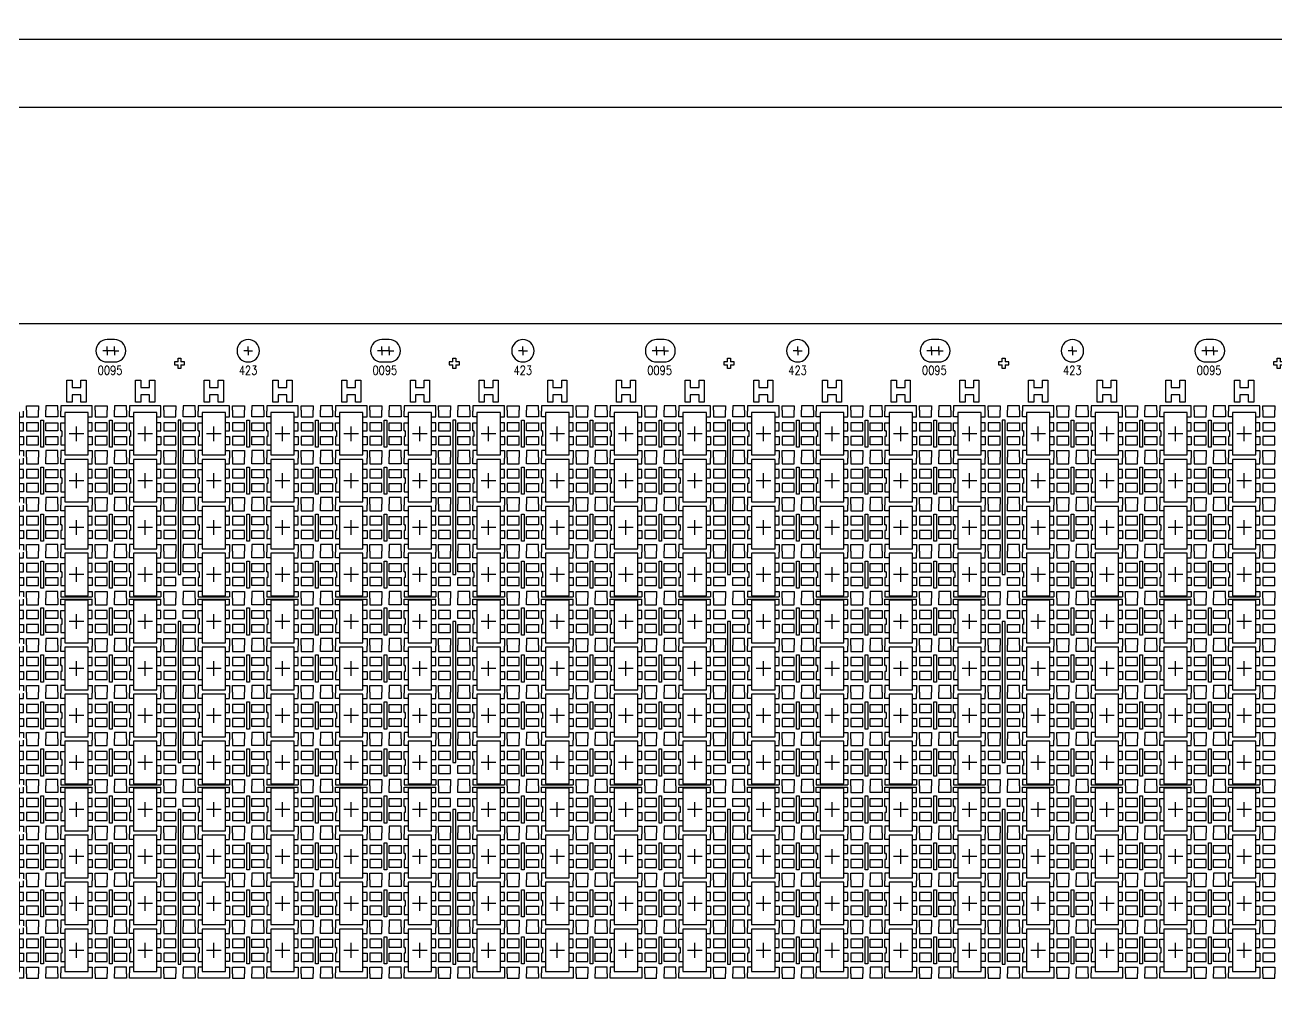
# Model space of a CAD drawing. Extents: x -578 to -250, y -99 to 32.
# Drawn here: x -385.3 to -300.1, y -33.1 to 32.2 of the extents above; entities that cross this region are included whole.
import ezdxf

# ---------------------------------------------------------------- set-up
doc = ezdxf.new("R2010")
doc.units = 0
doc.header["$LTSCALE"] = 5.080001
doc.header["$MEASUREMENT"] = 0
doc.linetypes.add('CENTER2', pattern=[1.125, 0.75, -0.125, 0.125, -0.125])
doc.linetypes.add('HIDDEN', pattern=[0.375, 0.25, -0.125])
doc.layers.get('0').update_dxf_attribs({"color": 20, "linetype": 'CONTINUOUS'})
doc.layers.get('Defpoints').update_dxf_attribs({"linetype": 'CONTINUOUS'})
for name, color, linetype in [('SH-01_CENTER', 2, 'CENTER2'), ('SH-01_DIM', 4, 'CONTINUOUS'), ('SH-01_OBJECT', 7, 'CONTINUOUS'), ('SH-01_PKG', 5, 'HIDDEN')]:
    doc.layers.add(name, color=color, linetype=linetype)
doc.styles.get("Standard").update_dxf_attribs({"font": 'simplex.shx', "width": 0.82})
doc.dimstyles.new('STANDARD$0', dxfattribs={"dimtxt": 2, "dimasz": 0.5, "dimexe": 0.18, "dimexo": 0.0625, "dimgap": 0.5, "dimtad": 0, "dimtih": 1, "dimtoh": 1, "dimlfac": 16, "dimzin": 0, "dimdsep": 46, "dimtxsty": 'STANDARD', "dimcen": 0.1, "dimadec": 0, "dimazin": 0, "dimtfac": 1, "dimtofl": 0, "dimtmove": 0, "dimatfit": 3, "dimfxl": 1, "dimtolj": 1, "dimtzin": 0, "dimarcsym": 0})

# ---------------------------------------------------------------- blocks, each defined once
blk = doc.blocks.new('*D0')
at = {"layer": 'SH-01_DIM', "color": 0, "linetype": 'ByBlock', "lineweight": -2, "transparency": 16777216}
for p, q in [((26.327, 178.348), (26.327, 198.908)), ((325.847, 178.348), (325.847, 198.908)), ((27.327, 198.208), (168.348, 198.208)), ((324.847, 198.208), (183.171, 198.208))]:
    blk.add_line(p, q, dxfattribs=at)
at = {"layer": 'SH-01_DIM', "color": 0, "transparency": 16777216}
for points in [[(27.327, 198.375), (27.327, 198.042), (26.327, 198.208)], [(324.847, 198.375), (324.847, 198.042), (325.847, 198.208)]]:
    blk.add_solid(points, dxfattribs=at)
at = {"layer": 'SH-01_DIM', "color": 0, "transparency": 16777216, "insert": (175.759, 198.208), "char_height": 1.5, "attachment_point": 5}
blk.add_mtext('\\A1;299.520±0.100', dxfattribs=at)
blk = doc.blocks.new('*D1')
at = {"layer": 'Defpoints', "color": 0, "transparency": 16777216}
for p in [(323.507, 193.564), (28.667, 171.848), (323.507, 171.848)]:
    blk.add_point(p, dxfattribs=at)
at = {"layer": 'SH-01_DIM', "color": 0, "linetype": 'ByBlock', "lineweight": -2, "transparency": 16777216}
for p, q in [((28.667, 172.348), (28.667, 194.264)), ((29.667, 193.564), (168.73, 193.564)), ((322.507, 193.564), (182.887, 193.564)), ((323.507, 172.348), (323.507, 194.264))]:
    blk.add_line(p, q, dxfattribs=at)
at = {"layer": 'SH-01_DIM', "color": 0, "transparency": 16777216}
for points in [[(29.667, 193.731), (29.667, 193.397), (28.667, 193.564)], [(322.507, 193.731), (322.507, 193.397), (323.507, 193.564)]]:
    blk.add_solid(points, dxfattribs=at)
at = {"layer": 'SH-01_DIM', "color": 0, "transparency": 16777216, "insert": (175.809, 193.564), "char_height": 1.5, "attachment_point": 5}
blk.add_mtext('\\A1;294.840±0.050', dxfattribs=at)
blk = doc.blocks.new('*U10')
at = {"layer": 'SH-01_OBJECT', "linetype": 'Continuous'}
for points in [[(-0.1, 44.7), (-0.35, 44.7), (-0.35, 44.9), (-0.1, 44.9)], [(0.1, 44.9), (0.1, 45.15), (-0.1, 45.15), (-0.1, 44.9)], [(-0.1, 44.7), (-0.1, 44.45), (0.1, 44.45), (0.1, 44.7)], [(0.1, 44.9), (0.35, 44.9), (0.35, 44.7), (0.1, 44.7)], [(-0.1, 0.1), (-0.35, 0.1), (-0.35, -0.1), (-0.1, -0.1)], [(-0.1, 0.1), (-0.1, 0.35), (0.1, 0.35), (0.1, 0.1)], [(0.1, -0.1), (0.35, -0.1), (0.35, 0.1), (0.1, 0.1)], [(0.1, -0.1), (0.1, -0.35), (-0.1, -0.35), (-0.1, -0.1)], [(-0.1, -44.7), (-0.35, -44.7), (-0.35, -44.9), (-0.1, -44.9)], [(-0.1, -44.7), (-0.1, -44.45), (0.1, -44.45), (0.1, -44.7)], [(0.1, -44.9), (0.1, -45.15), (-0.1, -45.15), (-0.1, -44.9)], [(0.1, -44.9), (0.35, -44.9), (0.35, -44.7), (0.1, -44.7)]]:
    blk.add_lwpolyline(points, dxfattribs=at)
blk = doc.blocks.new('*U11')
at = {"layer": 'SH-01_OBJECT', "color": 0, "linetype": 'ByBlock', "lineweight": -2, "transparency": 16777216}
for p in [(18.72, 0), (37.44, 0), (56.16, 0), (74.88, 0), (93.6, 0)]:
    blk.add_blockref('*U10', p, dxfattribs=at)
blk = doc.blocks.new('*U23')
at = {"layer": 'SH-01_OBJECT'}
for points in [[(-1.275, 42.225), (-1.275, 42.525), (-2.09, 42.525), (-2.09, 42.225)], [(-1.075, 42.15), (-1.075, 42.525), (1.075, 42.525), (1.075, 42.15)], [(1.275, 42.225), (1.275, 42.525), (2.09, 42.525), (2.09, 42.225)]]:
    blk.add_lwpolyline(points, dxfattribs=at)
blk = doc.blocks.new('*U24')
at = {"color": 0, "linetype": 'ByBlock', "lineweight": -2, "transparency": 16777216}
for p in [(37.44, 0), (42.12, 0), (46.8, 0), (51.48, 0), (56.16, 0), (60.84, 0), (65.52, 0), (70.2, 0), (74.88, 0), (79.56, 0), (84.24, 0), (88.92, 0), (93.6, 0), (98.28, 0), (102.96, 0), (107.64, 0), (112.32, 0), (117, 0), (121.68, 0)]:
    blk.add_blockref('*U23', p, dxfattribs=at)
blk = doc.blocks.new('*U27')
at = {"layer": 'SH-01_CENTER'}
for p, q in [((-0.254, 0), (-0.254, 0.3)), ((0.254, 0), (0.254, 0.3)), ((-0.254, 0), (-0.554, 0)), ((-0.254, 0), (-0.254, -0.3)), ((0.046, 0), (-0.254, 0)), ((0.254, 0), (-0.046, 0)), ((0.254, 0), (0.254, -0.3)), ((0.254, 0), (0.554, 0))]:
    blk.add_line(p, q, dxfattribs=at)
at = {"layer": 'SH-01_OBJECT', "linetype": 'Continuous'}
blk.add_lwpolyline([(-0.254, -0.762), (0.254, -0.762, 1), (0.254, 0.762), (-0.254, 0.762, 1)], format="xyb", close=True, dxfattribs=at)
blk = doc.blocks.new('*U28')
at = {"layer": 'SH-01_OBJECT', "color": 0, "linetype": 'ByBlock', "lineweight": -2, "transparency": 16777216}
for p in [(168.48, 0), (187.2, 0), (205.92, 0), (224.64, 0), (243.36, 0)]:
    blk.add_blockref('*U27', p, dxfattribs=at)
blk = doc.blocks.new('*U29')
at = {"layer": 'SH-01_CENTER'}
for q in [(-1.1075, 45.65), (-0.8075, 45.95), (-0.8075, 45.35), (-0.5075, 45.65)]:
    blk.add_line((-0.8075, 45.65), q, dxfattribs=at)
at = {"layer": 'SH-01_OBJECT', "linetype": 'Continuous'}
blk.add_circle((-0.8075, 45.65), 0.762, dxfattribs=at)
blk = doc.blocks.new('*U30')
at = {"color": 0, "linetype": 'ByBlock', "lineweight": -2, "transparency": 16777216}
for p in [(187.2, 0), (205.92, 0), (224.64, 0), (243.36, 0)]:
    blk.add_blockref('*U29', p, dxfattribs=at)
blk = doc.blocks.new('*U41')
at = {"layer": 'SH-01_OBJECT', "linetype": 'Continuous', "width": 0.82}
blk.add_text('0095', height=0.6, dxfattribs=at).set_placement((-0.902, -0.3))
blk = doc.blocks.new('*U42')
at = {"color": 0, "linetype": 'ByBlock', "lineweight": -2, "transparency": 16777216}
for p in [(168.48, 0), (187.2, 0), (205.92, 0), (224.64, 0), (243.36, 0)]:
    blk.add_blockref('*U41', p, dxfattribs=at)
blk = doc.blocks.new('*U43')
at = {"layer": 'SH-01_CENTER', "linetype": 'Continuous'}
for p, q in [((0, -0.5), (0, 0.5)), ((-0.5, 0), (0.5, 0))]:
    blk.add_line(p, q, dxfattribs=at)
at = {"layer": 'SH-01_OBJECT', "linetype": 'Continuous'}
for p, q in [((1.075, 0.2), (1, 0.2)), ((1, 0.2), (1, -0.2))]:
    blk.add_line(p, q, dxfattribs=at)
at = {"layer": 'SH-01_OBJECT'}
for points in [[(-1.275, 1.6), (-1.275, 1.15), (-2.09, 1.15), (-2.09, 1.6)], [(-0.8, 1.15), (-1.075, 1.15), (-1.075, 1.525)], [(0.8, 1.15), (1.075, 1.15), (1.075, 1.525)], [(1.275, 1.6), (1.275, 1.15), (2.09, 1.15), (2.09, 1.6)], [(-0.8, 0.2), (-1.075, 0.2), (-1.075, 0.75), (-0.8, 0.75)], [(1, 0.2), (1.075, 0.2), (1.075, 0.75), (0.8, 0.75)], [(-0.8, -0.2), (-1.075, -0.2), (-1.075, -0.75), (-0.8, -0.75)], [(1, -0.2), (1.075, -0.2), (1.075, -0.75), (0.8, -0.75)], [(-1.275, -1.6), (-1.275, -1.15), (-2.09, -1.15), (-2.09, -1.6)], [(-0.8, -1.15), (-1.075, -1.15), (-1.075, -1.525)], [(0.8, -1.15), (1.075, -1.15), (1.075, -1.525)], [(1.275, -1.6), (1.275, -1.15), (2.09, -1.15), (2.09, -1.6)]]:
    blk.add_lwpolyline(points, dxfattribs=at)
at = {"layer": 'SH-01_OBJECT', "linetype": 'Continuous'}
for points in [[(-1.275, 0.2), (-2.09, 0.2), (-2.09, 0.75), (-1.275, 0.75)], [(1.275, 0.2), (2.09, 0.2), (2.09, 0.75), (1.275, 0.75)], [(-1.275, -0.75), (-2.09, -0.75), (-2.09, -0.2), (-1.275, -0.2)], [(1.275, -0.75), (2.09, -0.75), (2.09, -0.2), (1.275, -0.2)]]:
    blk.add_lwpolyline(points, close=True, dxfattribs=at)
at = {"layer": 'SH-01_PKG'}
blk.add_lwpolyline([(0.8, 1.45), (0.8, -1.45), (-0.8, -1.45), (-0.8, 1.45), (0.8, 1.45)], dxfattribs=at)
at = {"layer": 'SH-01_PKG', "linetype": 'ByBlock'}
blk.add_lwpolyline([(0.8, 1.45), (0.8, -1.45), (-0.8, -1.45), (-0.8, 1.45), (0.8, 1.45)], dxfattribs=at)
blk = doc.blocks.new('*U44')
at = {"layer": 'SH-01_OBJECT', "color": 0, "linetype": 'ByBlock', "lineweight": -2, "transparency": 16777216}
for p in [(37.44, 35.2), (42.12, 35.2), (46.8, 35.2), (51.48, 35.2), (56.16, 35.2), (60.84, 35.2), (65.52, 35.2), (70.2, 35.2), (74.88, 35.2), (79.56, 35.2), (84.24, 35.2), (88.92, 35.2), (93.6, 35.2), (98.28, 35.2), (102.96, 35.2), (107.64, 35.2), (112.32, 35.2), (117, 35.2), (121.68, 35.2), (37.44, 32), (42.12, 32), (46.8, 32), (51.48, 32), (56.16, 32), (60.84, 32), (65.52, 32), (70.2, 32), (74.88, 32), (79.56, 32), (84.24, 32), (88.92, 32), (93.6, 32), (98.28, 32), (102.96, 32), (107.64, 32), (112.32, 32), (117, 32), (121.68, 32), (37.44, 28.8), (42.12, 28.8), (46.8, 28.8), (51.48, 28.8), (56.16, 28.8), (60.84, 28.8), (65.52, 28.8), (70.2, 28.8), (74.88, 28.8), (79.56, 28.8), (84.24, 28.8), (88.92, 28.8), (93.6, 28.8), (98.28, 28.8), (102.96, 28.8), (107.64, 28.8), (112.32, 28.8), (117, 28.8), (121.68, 28.8), (37.44, 25.6), (42.12, 25.6), (46.8, 25.6), (51.48, 25.6), (56.16, 25.6), (60.84, 25.6), (65.52, 25.6), (70.2, 25.6), (74.88, 25.6), (79.56, 25.6), (84.24, 25.6), (88.92, 25.6), (93.6, 25.6), (98.28, 25.6), (102.96, 25.6), (107.64, 25.6), (112.32, 25.6), (117, 25.6), (121.68, 25.6), (37.44, 22.4), (42.12, 22.4), (46.8, 22.4), (51.48, 22.4), (56.16, 22.4), (60.84, 22.4), (65.52, 22.4), (70.2, 22.4), (74.88, 22.4), (79.56, 22.4), (84.24, 22.4), (88.92, 22.4), (93.6, 22.4), (98.28, 22.4), (102.96, 22.4), (107.64, 22.4), (112.32, 22.4), (117, 22.4), (121.68, 22.4), (37.44, 19.2), (42.12, 19.2), (46.8, 19.2), (51.48, 19.2), (56.16, 19.2), (60.84, 19.2), (65.52, 19.2), (70.2, 19.2), (74.88, 19.2), (79.56, 19.2), (84.24, 19.2), (88.92, 19.2), (93.6, 19.2), (98.28, 19.2), (102.96, 19.2), (107.64, 19.2), (112.32, 19.2), (117, 19.2), (121.68, 19.2), (37.44, 16), (42.12, 16), (46.8, 16), (51.48, 16), (56.16, 16), (60.84, 16), (65.52, 16), (70.2, 16), (74.88, 16), (79.56, 16), (84.24, 16), (88.92, 16), (93.6, 16), (98.28, 16), (102.96, 16), (107.64, 16), (112.32, 16), (117, 16), (121.68, 16), (37.44, 12.8), (42.12, 12.8), (46.8, 12.8), (51.48, 12.8), (56.16, 12.8), (60.84, 12.8), (65.52, 12.8), (70.2, 12.8), (74.88, 12.8), (79.56, 12.8), (84.24, 12.8), (88.92, 12.8), (93.6, 12.8), (98.28, 12.8), (102.96, 12.8), (107.64, 12.8), (112.32, 12.8), (117, 12.8), (121.68, 12.8), (37.44, 9.6), (42.12, 9.6), (46.8, 9.6), (51.48, 9.6), (56.16, 9.6), (60.84, 9.6), (65.52, 9.6), (70.2, 9.6), (74.88, 9.6), (79.56, 9.6), (84.24, 9.6), (88.92, 9.6), (93.6, 9.6), (98.28, 9.6), (102.96, 9.6), (107.64, 9.6), (112.32, 9.6), (117, 9.6), (121.68, 9.6), (37.44, 6.4), (42.12, 6.4), (46.8, 6.4), (51.48, 6.4), (56.16, 6.4), (60.84, 6.4), (65.52, 6.4), (70.2, 6.4), (74.88, 6.4), (79.56, 6.4), (84.24, 6.4), (88.92, 6.4), (93.6, 6.4), (98.28, 6.4), (102.96, 6.4), (107.64, 6.4), (112.32, 6.4), (117, 6.4), (121.68, 6.4), (37.44, 3.2), (42.12, 3.2), (46.8, 3.2), (51.48, 3.2), (56.16, 3.2), (60.84, 3.2), (65.52, 3.2), (70.2, 3.2), (74.88, 3.2), (79.56, 3.2), (84.24, 3.2), (88.92, 3.2), (93.6, 3.2), (98.28, 3.2), (102.96, 3.2), (107.64, 3.2), (112.32, 3.2), (117, 3.2), (121.68, 3.2), (37.44, 0), (42.12, 0), (46.8, 0), (51.48, 0), (56.16, 0), (60.84, 0), (65.52, 0), (70.2, 0), (74.88, 0), (79.56, 0), (84.24, 0), (88.92, 0), (93.6, 0), (98.28, 0), (102.96, 0), (107.64, 0), (112.32, 0), (117, 0), (121.68, 0)]:
    blk.add_blockref('*U43', p, dxfattribs=at)
blk = doc.blocks.new('*U45')
at = {"layer": 'SH-01_OBJECT', "linetype": 'Continuous'}
for p, q in [((-1.075, 0.075), (1.075, 0.075)), ((-1.075, -0.075), (1.075, -0.075))]:
    blk.add_line(p, q, dxfattribs=at)
blk = doc.blocks.new('*U46')
at = {"layer": 'SH-01_OBJECT', "color": 0, "linetype": 'ByBlock', "lineweight": -2, "transparency": 16777216}
for p in [(177.84, 0), (182.52, 0), (187.2, 0), (191.88, 0), (196.56, 0), (201.24, 0), (205.92, 0), (210.6, 0), (215.28, 0), (219.96, 0), (224.64, 0), (229.32, 0), (234, 0), (238.68, 0), (243.36, 0), (248.04, 0), (252.72, 0), (257.4, 0)]:
    blk.add_blockref('*U45', p, dxfattribs=at)
blk = doc.blocks.new('*U49')
at = {"layer": 'SH-01_OBJECT', "linetype": 'Continuous'}
for p, q in [((-1.075, 0.075), (1.075, 0.075)), ((-1.075, -0.075), (1.075, -0.075))]:
    blk.add_line(p, q, dxfattribs=at)
blk = doc.blocks.new('*U50')
at = {"layer": 'SH-01_OBJECT', "color": 0, "linetype": 'ByBlock', "lineweight": -2, "transparency": 16777216}
for p in [(177.84, 0), (182.52, 0), (187.2, 0), (191.88, 0), (196.56, 0), (201.24, 0), (205.92, 0), (210.6, 0), (215.28, 0), (219.96, 0), (224.64, 0), (229.32, 0), (234, 0), (238.68, 0), (243.36, 0), (248.04, 0), (252.72, 0), (257.4, 0)]:
    blk.add_blockref('*U49', p, dxfattribs=at)
blk = doc.blocks.new('*U47')
at = {"layer": 'SH-01_OBJECT', "linetype": 'Continuous'}
for p, q in [((-1.075, 16.075), (-1.075, 15.925)), ((1.075, 16.075), (1.075, 15.925)), ((-1.075, 12.875), (-1.075, 12.725)), ((1.075, 12.875), (1.075, 12.725)), ((-1.075, 9.675), (-1.075, 9.525)), ((1.075, 9.675), (1.075, 9.525)), ((-1.075, 3.275), (-1.075, 3.125)), ((1.075, 3.275), (1.075, 3.125)), ((-1.075, 0.075), (-1.075, -0.075)), ((1.075, 0.075), (1.075, -0.075)), ((-1.075, -3.125), (-1.075, -3.275)), ((1.075, -3.125), (1.075, -3.275)), ((-1.075, -9.525), (-1.075, -9.675)), ((1.075, -9.525), (1.075, -9.675)), ((-1.075, -12.725), (-1.075, -12.875)), ((1.075, -12.725), (1.075, -12.875)), ((-1.075, -15.925), (-1.075, -16.075)), ((1.075, -15.925), (1.075, -16.075))]:
    blk.add_line(p, q, dxfattribs=at)
blk = doc.blocks.new('*U48')
at = {"layer": 'SH-01_OBJECT', "color": 0, "linetype": 'ByBlock', "lineweight": -2, "transparency": 16777216}
for p in [(177.84, 0), (182.52, 0), (187.2, 0), (191.88, 0), (196.56, 0), (201.24, 0), (205.92, 0), (210.6, 0), (215.28, 0), (219.96, 0), (224.64, 0), (229.32, 0), (234, 0), (238.68, 0), (243.36, 0), (248.04, 0), (252.72, 0), (257.4, 0)]:
    blk.add_blockref('*U47', p, dxfattribs=at)
blk = doc.blocks.new('*U51')
at = {"layer": 'SH-01_OBJECT', "linetype": 'Continuous'}
for points in [[(-4.77, 18.525), (-4.59, 18.525), (-4.59, 16.675), (-4.77, 16.675)], [(-0.09, 18.525), (0.09, 18.525), (0.09, 16.675), (-0.09, 16.675)], [(4.59, 18.525), (4.77, 18.525), (4.77, 16.675), (4.59, 16.675)], [(-4.77, 15.325), (-4.59, 15.325), (-4.59, 13.475), (-4.77, 13.475)], [(-0.09, 15.325), (0.09, 15.325), (0.09, 13.475), (-0.09, 13.475)], [(4.59, 15.325), (4.77, 15.325), (4.77, 13.475), (4.59, 13.475)], [(-4.77, 12.125), (-4.59, 12.125), (-4.59, 10.275), (-4.77, 10.275)], [(-0.09, 12.125), (0.09, 12.125), (0.09, 10.275), (-0.09, 10.275)], [(4.59, 12.125), (4.77, 12.125), (4.77, 10.275), (4.59, 10.275)], [(-4.77, 8.925), (-4.59, 8.925), (-4.59, 7.075), (-4.77, 7.075)], [(-0.09, 8.925), (0.09, 8.925), (0.09, 7.075), (-0.09, 7.075)], [(4.59, 8.925), (4.77, 8.925), (4.77, 7.075), (4.59, 7.075)], [(-4.77, 5.725), (-4.59, 5.725), (-4.59, 3.875), (-4.77, 3.875)], [(-0.09, 5.725), (0.09, 5.725), (0.09, 3.875), (-0.09, 3.875)], [(4.59, 5.725), (4.77, 5.725), (4.77, 3.875), (4.59, 3.875)], [(-4.77, 2.525), (-4.59, 2.525), (-4.59, 0.675), (-4.77, 0.675)], [(-0.09, 2.525), (0.09, 2.525), (0.09, 0.675), (-0.09, 0.675)], [(4.59, 2.525), (4.77, 2.525), (4.77, 0.675), (4.59, 0.675)], [(-4.77, -0.675), (-4.59, -0.675), (-4.59, -2.525), (-4.77, -2.525)], [(-0.09, -0.675), (0.09, -0.675), (0.09, -2.525), (-0.09, -2.525)], [(4.59, -0.675), (4.77, -0.675), (4.77, -2.525), (4.59, -2.525)], [(-4.77, -3.875), (-4.59, -3.875), (-4.59, -5.725), (-4.77, -5.725)], [(-0.09, -3.875), (0.09, -3.875), (0.09, -5.725), (-0.09, -5.725)], [(4.59, -3.875), (4.77, -3.875), (4.77, -5.725), (4.59, -5.725)], [(-4.77, -7.075), (-4.59, -7.075), (-4.59, -8.925), (-4.77, -8.925)], [(-0.09, -7.075), (0.09, -7.075), (0.09, -8.925), (-0.09, -8.925)], [(4.59, -7.075), (4.77, -7.075), (4.77, -8.925), (4.59, -8.925)], [(-4.77, -10.275), (-4.59, -10.275), (-4.59, -12.125), (-4.77, -12.125)], [(-0.09, -10.275), (0.09, -10.275), (0.09, -12.125), (-0.09, -12.125)], [(4.59, -10.275), (4.77, -10.275), (4.77, -12.125), (4.59, -12.125)], [(-4.77, -13.475), (-4.59, -13.475), (-4.59, -15.325), (-4.77, -15.325)], [(-0.09, -13.475), (0.09, -13.475), (0.09, -15.325), (-0.09, -15.325)], [(4.59, -13.475), (4.77, -13.475), (4.77, -15.325), (4.59, -15.325)], [(-4.77, -16.675), (-4.59, -16.675), (-4.59, -18.525), (-4.77, -18.525)], [(-0.09, -16.675), (0.09, -16.675), (0.09, -18.525), (-0.09, -18.525)], [(4.59, -16.675), (4.77, -16.675), (4.77, -18.525), (4.59, -18.525)]]:
    blk.add_lwpolyline(points, close=True, dxfattribs=at)
blk = doc.blocks.new('*U52')
at = {"layer": 'SH-01_OBJECT', "color": 0, "linetype": 'ByBlock', "lineweight": -2, "transparency": 16777216}
for p in [(168.48, 0), (187.2, 0), (205.92, 0), (224.64, 0), (243.36, 0)]:
    blk.add_blockref('*U51', p, dxfattribs=at)
blk = doc.blocks.new('*U53')
at = {"layer": 'SH-01_OBJECT', "linetype": 'Continuous', "width": 0.82}
blk.add_text('423', height=0.6, dxfattribs=at).set_placement((-0.633, -0.3))
blk = doc.blocks.new('*U54')
at = {"color": 0, "linetype": 'ByBlock', "lineweight": -2, "transparency": 16777216}
for p in [(187.2, 0), (205.92, 0), (224.64, 0), (243.36, 0)]:
    blk.add_blockref('*U53', p, dxfattribs=at)
blk = doc.blocks.new('*U55')
at = {"layer": 'SH-01_OBJECT'}
for points in [[(-0.1, 40.925), (-0.1, 30.4), (0.1, 30.4), (0.1, 40.925)], [(0.1, 40.925), (-0.1, 40.925)], [(-0.1, -40.925), (-0.1, -30.4), (0.1, -30.4), (0.1, -40.925)], [(0.1, -40.925), (-0.1, -40.925)]]:
    blk.add_lwpolyline(points, dxfattribs=at)
for points in [[(0.1, 27.2), (-0.1, 27.2), (-0.1, 17.6), (0.1, 17.6)], [(0.1, 14.4), (-0.1, 14.4), (-0.1, 3.85), (0.1, 3.85)], [(0.1, -14.4), (-0.1, -14.4), (-0.1, -3.85), (0.1, -3.85)], [(0.1, -27.2), (-0.1, -27.2), (-0.1, -17.6), (0.1, -17.6)]]:
    blk.add_lwpolyline(points, close=True, dxfattribs=at)
blk = doc.blocks.new('*U56')
at = {"color": 0, "linetype": 'ByBlock', "lineweight": -2, "transparency": 16777216}
for p in [(168.48, 0), (187.2, 0), (205.92, 0), (224.64, 0)]:
    blk.add_blockref('*U55', p, dxfattribs=at)
blk = doc.blocks.new('*U57')
at = {"layer": 'SH-01_OBJECT'}
blk.add_lwpolyline([(-0.65, -0.75), (-0.3, -0.75), (-0.3, -0.25), (0.3, -0.25), (0.3, -0.75), (0.65, -0.75), (0.65, 0.75), (0.3, 0.75), (0.3, 0.25), (-0.3, 0.25), (-0.3, 0.75), (-0.65, 0.75)], close=True, dxfattribs=at)
blk = doc.blocks.new('*U58')
at = {"color": 0, "linetype": 'ByBlock', "lineweight": -2, "transparency": 16777216}
for p in [(177.84, 0), (182.52, 0), (187.2, 0), (191.88, 0), (196.56, 0), (201.24, 0), (205.92, 0), (210.6, 0), (215.28, 0), (219.96, 0), (224.64, 0), (229.32, 0), (234, 0), (238.68, 0), (243.36, 0), (248.04, 0), (252.72, 0), (257.4, 0)]:
    blk.add_blockref('*U57', p, dxfattribs=at)

msp = doc.modelspace()

# ---------------------------------------------------------------- linework, layer by layer
at = {"layer": 'SH-01_OBJECT'}
for points in [[(-561.9713, 9.5168), (-561.9713, 10.8668), (-560.9713, 11.8668), (-263.4513, 11.8668), (-262.4513, 10.8668), (-262.4513, 9.5168)], [(-385.1963, 5.9668), (-385.1963, 6.2668), (-384.3813, 6.2668), (-384.3813, 5.9668)], [(-383.0663, 5.9668), (-383.0663, 6.2668), (-383.8813, 6.2668), (-383.8813, 5.9668)], [(-380.7163, 5.8918), (-380.7163, 6.2668), (-382.8663, 6.2668), (-382.8663, 5.8918)], [(-380.5163, 5.9668), (-380.5163, 6.2668), (-379.7013, 6.2668), (-379.7013, 5.9668)], [(-378.3863, 5.9668), (-378.3863, 6.2668), (-379.2013, 6.2668), (-379.2013, 5.9668)], [(-376.0363, 5.8918), (-376.0363, 6.2668), (-378.1863, 6.2668), (-378.1863, 5.8918)], [(-375.8363, 5.9668), (-375.8363, 6.2668), (-375.0213, 6.2668), (-375.0213, 5.9668)], [(-373.7063, 5.9668), (-373.7063, 6.2668), (-374.5213, 6.2668), (-374.5213, 5.9668)], [(-371.3563, 5.8918), (-371.3563, 6.2668), (-373.5063, 6.2668), (-373.5063, 5.8918)], [(-371.1563, 5.9668), (-371.1563, 6.2668), (-370.3413, 6.2668), (-370.3413, 5.9668)], [(-369.0263, 5.9668), (-369.0263, 6.2668), (-369.8413, 6.2668), (-369.8413, 5.9668)], [(-366.6763, 5.8918), (-366.6763, 6.2668), (-368.8263, 6.2668), (-368.8263, 5.8918)], [(-366.4763, 5.9668), (-366.4763, 6.2668), (-365.6613, 6.2668), (-365.6613, 5.9668)], [(-364.3463, 5.9668), (-364.3463, 6.2668), (-365.1613, 6.2668), (-365.1613, 5.9668)], [(-361.9963, 5.8918), (-361.9963, 6.2668), (-364.1463, 6.2668), (-364.1463, 5.8918)], [(-361.7963, 5.9668), (-361.7963, 6.2668), (-360.9813, 6.2668), (-360.9813, 5.9668)], [(-359.6663, 5.9668), (-359.6663, 6.2668), (-360.4813, 6.2668), (-360.4813, 5.9668)], [(-357.3163, 5.8918), (-357.3163, 6.2668), (-359.4663, 6.2668), (-359.4663, 5.8918)], [(-357.1163, 5.9668), (-357.1163, 6.2668), (-356.3013, 6.2668), (-356.3013, 5.9668)], [(-354.9863, 5.9668), (-354.9863, 6.2668), (-355.8013, 6.2668), (-355.8013, 5.9668)], [(-352.6363, 5.8918), (-352.6363, 6.2668), (-354.7863, 6.2668), (-354.7863, 5.8918)], [(-352.4363, 5.9668), (-352.4363, 6.2668), (-351.6213, 6.2668), (-351.6213, 5.9668)], [(-350.3063, 5.9668), (-350.3063, 6.2668), (-351.1213, 6.2668), (-351.1213, 5.9668)], [(-347.9563, 5.8918), (-347.9563, 6.2668), (-350.1063, 6.2668), (-350.1063, 5.8918)], [(-347.7563, 5.9668), (-347.7563, 6.2668), (-346.9413, 6.2668), (-346.9413, 5.9668)], [(-345.6263, 5.9668), (-345.6263, 6.2668), (-346.4413, 6.2668), (-346.4413, 5.9668)], [(-343.2763, 5.8918), (-343.2763, 6.2668), (-345.4263, 6.2668), (-345.4263, 5.8918)], [(-343.0763, 5.9668), (-343.0763, 6.2668), (-342.2613, 6.2668), (-342.2613, 5.9668)], [(-340.9463, 5.9668), (-340.9463, 6.2668), (-341.7613, 6.2668), (-341.7613, 5.9668)], [(-338.5963, 5.8918), (-338.5963, 6.2668), (-340.7463, 6.2668), (-340.7463, 5.8918)], [(-338.3963, 5.9668), (-338.3963, 6.2668), (-337.5813, 6.2668), (-337.5813, 5.9668)], [(-336.2663, 5.9668), (-336.2663, 6.2668), (-337.0813, 6.2668), (-337.0813, 5.9668)], [(-333.9163, 5.8918), (-333.9163, 6.2668), (-336.0663, 6.2668), (-336.0663, 5.8918)], [(-333.7163, 5.9668), (-333.7163, 6.2668), (-332.9013, 6.2668), (-332.9013, 5.9668)], [(-331.5863, 5.9668), (-331.5863, 6.2668), (-332.4013, 6.2668), (-332.4013, 5.9668)], [(-329.2363, 5.8918), (-329.2363, 6.2668), (-331.3863, 6.2668), (-331.3863, 5.8918)], [(-329.0363, 5.9668), (-329.0363, 6.2668), (-328.2213, 6.2668), (-328.2213, 5.9668)], [(-326.9063, 5.9668), (-326.9063, 6.2668), (-327.7213, 6.2668), (-327.7213, 5.9668)], [(-324.5563, 5.8918), (-324.5563, 6.2668), (-326.7063, 6.2668), (-326.7063, 5.8918)], [(-324.3563, 5.9668), (-324.3563, 6.2668), (-323.5413, 6.2668), (-323.5413, 5.9668)], [(-322.2263, 5.9668), (-322.2263, 6.2668), (-323.0413, 6.2668), (-323.0413, 5.9668)], [(-319.8763, 5.8918), (-319.8763, 6.2668), (-322.0263, 6.2668), (-322.0263, 5.8918)], [(-319.6763, 5.9668), (-319.6763, 6.2668), (-318.8613, 6.2668), (-318.8613, 5.9668)], [(-317.5463, 5.9668), (-317.5463, 6.2668), (-318.3613, 6.2668), (-318.3613, 5.9668)], [(-315.1963, 5.8918), (-315.1963, 6.2668), (-317.3463, 6.2668), (-317.3463, 5.8918)], [(-314.9963, 5.9668), (-314.9963, 6.2668), (-314.1813, 6.2668), (-314.1813, 5.9668)], [(-312.8663, 5.9668), (-312.8663, 6.2668), (-313.6813, 6.2668), (-313.6813, 5.9668)], [(-310.5163, 5.8918), (-310.5163, 6.2668), (-312.6663, 6.2668), (-312.6663, 5.8918)], [(-310.3163, 5.9668), (-310.3163, 6.2668), (-309.5013, 6.2668), (-309.5013, 5.9668)], [(-308.1863, 5.9668), (-308.1863, 6.2668), (-309.0013, 6.2668), (-309.0013, 5.9668)], [(-305.8363, 5.8918), (-305.8363, 6.2668), (-307.9863, 6.2668), (-307.9863, 5.8918)], [(-305.6363, 5.9668), (-305.6363, 6.2668), (-304.8213, 6.2668), (-304.8213, 5.9668)], [(-303.5063, 5.9668), (-303.5063, 6.2668), (-304.3213, 6.2668), (-304.3213, 5.9668)], [(-301.1563, 5.8918), (-301.1563, 6.2668), (-303.3063, 6.2668), (-303.3063, 5.8918)], [(-300.9563, 5.9668), (-300.9563, 6.2668), (-300.1413, 6.2668), (-300.1413, 5.9668)], [(-385.1963, -32.4332), (-385.1963, -31.9832), (-384.3813, -31.9832), (-384.3813, -32.4332)], [(-383.0663, -32.4332), (-383.0663, -31.9832), (-383.8813, -31.9832), (-383.8813, -32.4332)], [(-380.5163, -32.4332), (-380.5163, -31.9832), (-379.7013, -31.9832), (-379.7013, -32.4332)], [(-378.3863, -32.4332), (-378.3863, -31.9832), (-379.2013, -31.9832), (-379.2013, -32.4332)], [(-375.8363, -32.4332), (-375.8363, -31.9832), (-375.0213, -31.9832), (-375.0213, -32.4332)], [(-373.7063, -32.4332), (-373.7063, -31.9832), (-374.5213, -31.9832), (-374.5213, -32.4332)], [(-371.1563, -32.4332), (-371.1563, -31.9832), (-370.3413, -31.9832), (-370.3413, -32.4332)], [(-369.0263, -32.4332), (-369.0263, -31.9832), (-369.8413, -31.9832), (-369.8413, -32.4332)], [(-366.4763, -32.4332), (-366.4763, -31.9832), (-365.6613, -31.9832), (-365.6613, -32.4332)], [(-364.3463, -32.4332), (-364.3463, -31.9832), (-365.1613, -31.9832), (-365.1613, -32.4332)], [(-361.7963, -32.4332), (-361.7963, -31.9832), (-360.9813, -31.9832), (-360.9813, -32.4332)], [(-359.6663, -32.4332), (-359.6663, -31.9832), (-360.4813, -31.9832), (-360.4813, -32.4332)], [(-357.1163, -32.4332), (-357.1163, -31.9832), (-356.3013, -31.9832), (-356.3013, -32.4332)], [(-354.9863, -32.4332), (-354.9863, -31.9832), (-355.8013, -31.9832), (-355.8013, -32.4332)], [(-352.4363, -32.4332), (-352.4363, -31.9832), (-351.6213, -31.9832), (-351.6213, -32.4332)], [(-350.3063, -32.4332), (-350.3063, -31.9832), (-351.1213, -31.9832), (-351.1213, -32.4332)], [(-347.7563, -32.4332), (-347.7563, -31.9832), (-346.9413, -31.9832), (-346.9413, -32.4332)], [(-345.6263, -32.4332), (-345.6263, -31.9832), (-346.4413, -31.9832), (-346.4413, -32.4332)], [(-343.0763, -32.4332), (-343.0763, -31.9832), (-342.2613, -31.9832), (-342.2613, -32.4332)], [(-340.9463, -32.4332), (-340.9463, -31.9832), (-341.7613, -31.9832), (-341.7613, -32.4332)], [(-338.3963, -32.4332), (-338.3963, -31.9832), (-337.5813, -31.9832), (-337.5813, -32.4332)], [(-336.2663, -32.4332), (-336.2663, -31.9832), (-337.0813, -31.9832), (-337.0813, -32.4332)], [(-333.7163, -32.4332), (-333.7163, -31.9832), (-332.9013, -31.9832), (-332.9013, -32.4332)], [(-331.5863, -32.4332), (-331.5863, -31.9832), (-332.4013, -31.9832), (-332.4013, -32.4332)], [(-329.0363, -32.4332), (-329.0363, -31.9832), (-328.2213, -31.9832), (-328.2213, -32.4332)], [(-326.9063, -32.4332), (-326.9063, -31.9832), (-327.7213, -31.9832), (-327.7213, -32.4332)], [(-324.3563, -32.4332), (-324.3563, -31.9832), (-323.5413, -31.9832), (-323.5413, -32.4332)], [(-322.2263, -32.4332), (-322.2263, -31.9832), (-323.0413, -31.9832), (-323.0413, -32.4332)], [(-319.6763, -32.4332), (-319.6763, -31.9832), (-318.8613, -31.9832), (-318.8613, -32.4332)], [(-317.5463, -32.4332), (-317.5463, -31.9832), (-318.3613, -31.9832), (-318.3613, -32.4332)], [(-314.9963, -32.4332), (-314.9963, -31.9832), (-314.1813, -31.9832), (-314.1813, -32.4332)], [(-312.8663, -32.4332), (-312.8663, -31.9832), (-313.6813, -31.9832), (-313.6813, -32.4332)], [(-310.3163, -32.4332), (-310.3163, -31.9832), (-309.5013, -31.9832), (-309.5013, -32.4332)], [(-308.1863, -32.4332), (-308.1863, -31.9832), (-309.0013, -31.9832), (-309.0013, -32.4332)], [(-305.6363, -32.4332), (-305.6363, -31.9832), (-304.8213, -31.9832), (-304.8213, -32.4332)], [(-303.5063, -32.4332), (-303.5063, -31.9832), (-304.3213, -31.9832), (-304.3213, -32.4332)], [(-300.9563, -32.4332), (-300.9563, -31.9832), (-300.1413, -31.9832), (-300.1413, -32.4332)]]:
    msp.add_lwpolyline(points, dxfattribs=at)

# ---------------------------------------------------------------- block references
at = {"xscale": -1, "rotation": 180}
for name, p in [('*U30', (-556.4838, 55.6668)), ('*U58', (-559.6313, 7.2668))]:
    msp.add_blockref(name, p, dxfattribs=at)
at = {"linetype": 'Continuous'}
for name, p in [('*U54', (-557.2995, 8.6845)), ('*U42', (-547.9241, 8.6845)), ('*U56', (-543.2513, -35.6332))]:
    msp.add_blockref(name, p, dxfattribs=at)
at = {"rotation": 179.9999999948641}
msp.add_blockref('*U24', (-264.7913, 9.7918), dxfattribs=at)
at = {"layer": 'SH-01_OBJECT'}
msp.add_blockref('*U28', (-547.9313, 10.0168), dxfattribs=at)
at = {"layer": 'SH-01_OBJECT', "linetype": 'Continuous', "xscale": -1, "rotation": 359.9999999948642}
for name, p in [('*U11', (-281.1715, -35.6332)), ('*U44', (-264.7913, -30.8332))]:
    msp.add_blockref(name, p, dxfattribs=at)
at = {"layer": 'SH-01_OBJECT', "linetype": 'Continuous'}
for name, p in [('*U52', (-552.6113, -13.2332)), ('*U48', (-559.6313, -13.2332)), ('*U50', (-559.6313, -6.8332)), ('*U46', (-559.6313, -19.6332))]:
    msp.add_blockref(name, p, dxfattribs=at)

# ---------------------------------------------------------------- dimensions: what is measured, and where the dimension line sits
at = {"layer": 'SH-01_DIM'}
for base, p1, p2, override, picture, middle in [((-262.4513, 31.2275), (-561.9713, 10.8668), (-262.4513, 10.8668), {"dimtxt": 1.5, "dimasz": 1, "dimexe": 0.7, "dimexo": 0.5, "dimdec": 3, "dimlfac": 1, "dimcen": 1, "dimdle": 3, "dimtol": 1, "dimtp": 0.1, "dimtm": 0.1, "dimtdec": 3, "dimarcsym": 1}, '*D0', (-412.5388, 31.2275)), ((-264.7913, 26.5831), (-559.6313, 4.8668), (-264.7913, 4.8668), {"dimtxt": 1.5, "dimasz": 1, "dimexe": 0.7, "dimexo": 0.5, "dimgap": 0.05, "dimdec": 3, "dimlfac": 1, "dimcen": 1, "dimdle": 3, "dimtol": 1, "dimtp": 0.05, "dimtm": 0.05, "dimtdec": 3, "dimarcsym": 1}, '*D1', (-412.4893, 26.5831))]:
    dim = msp.add_linear_dim(base=base, p1=p1, p2=p2, angle=360, dimstyle='STANDARD$0', override=override, dxfattribs=at)
    dim.commit()
    dim.dimension.update_dxf_attribs({"geometry": picture, "text_midpoint": middle, "dimtype": 128, "insert": (-588.2982, -166.9809)})

doc.saveas('drawing.dxf')
